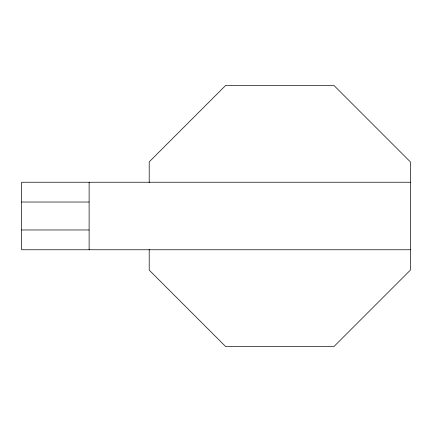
<?xml version="1.0" encoding="UTF-8"?>
<svg xmlns="http://www.w3.org/2000/svg" width="432" height="432" viewBox="0 0 432 432"><rect width="100%" height="100%" fill="white"/><g stroke="black" fill="none" stroke-linecap="round" stroke-linejoin="round"><path stroke-width="0.65" d="M410.4 182.239L21.6 182.239L21.6 249.761L410.4 249.761M21.6 202.019L89.116 202.019M21.6 229.981L89.116 229.981M149.202 182.736L149.202 161.903L225.704 85.401L333.898 85.401L410.4 161.903L410.4 270.097L333.898 346.599L225.704 346.599L149.202 270.097L149.202 249.264M89.116 182.239L89.116 249.761"/></g></svg>
